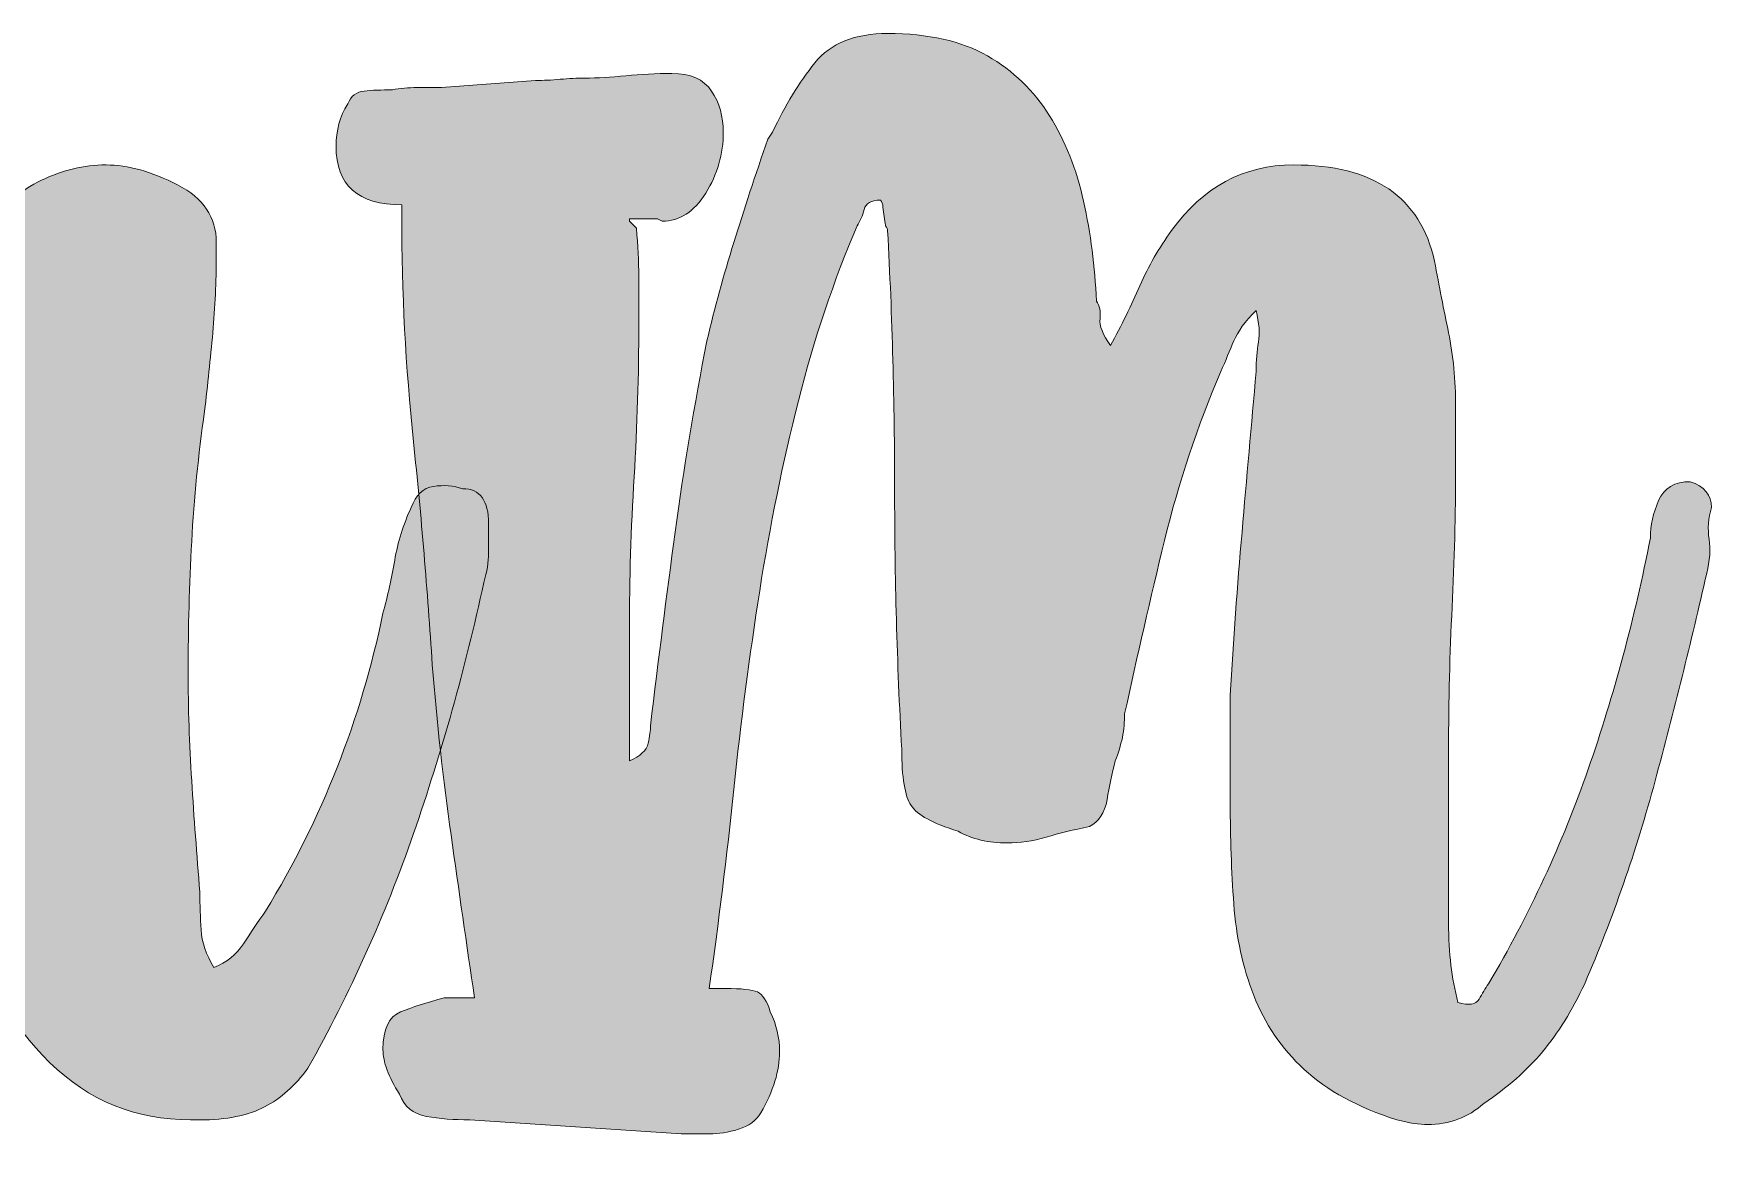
# Model space of a CAD drawing. Header units: inches. Extents: x 229 to 851, y -868 to -212.
# Drawn here: x 517.5 to 851.3, y -848 to -622.9 of the extents above; entities that cross this region are included whole.
import ezdxf

# ---------------------------------------------------------------- set-up
doc = ezdxf.new("R2010")
doc.units = ezdxf.units.IN
doc.header["$MEASUREMENT"] = 0
doc.layers.add('Layer 1', color=7, linetype='Continuous')

# ---------------------------------------------------------------- blocks, each defined once
blk = doc.blocks.new('block 5')
at = {"layer": 'Layer 1', "true_color": 0x040404}
h = blk.add_hatch(color=18, dxfattribs=at)
h.dxf.hatch_style = 2
edge = h.paths.add_edge_path()
edge.add_spline(control_points=[(590.76, -656.98), (582.04, -656.98), (577.69, -653.09), (577.69, -645.31), (577.69, -642.2), (578.46, -639.4), (580.02, -636.9), (580.64, -635.35), (581.73, -634.5), (583.29, -634.34), (584.84, -634.18), (586.71, -634.1), (588.89, -634.1), (590.45, -633.79), (592.08, -633.64), (593.8, -633.64), (595.5, -633.64), (597.14, -633.64), (598.7, -633.64), (598.7, -633.64), (617.38, -632.23), (617.38, -632.23), (618.93, -632.23), (620.56, -632.16), (622.28, -632), (623.98, -631.85), (625.62, -631.77), (627.18, -631.77), (629.67, -631.77), (632.39, -631.61), (635.35, -631.3), (638.31, -630.99), (641.34, -630.83), (644.46, -630.83), (648.19, -630.83), (650.83, -632), (652.39, -634.34), (653.95, -636.67), (654.73, -639.4), (654.73, -642.51), (654.73, -646.87), (653.56, -650.91), (651.23, -654.65), (648.89, -658.38), (646.01, -660.25), (642.59, -660.25), (642.59, -660.25), (641.65, -659.78), (641.65, -659.78), (641.65, -659.78), (641.19, -659.78), (641.19, -659.78), (641.19, -659.78), (636.05, -659.78), (636.05, -659.78), (636.05, -659.78), (636.05, -660.25), (636.05, -660.25), (636.05, -660.25), (637.45, -661.65), (637.45, -661.65), (637.76, -665.08), (637.92, -668.27), (637.92, -671.22), (637.92, -674.18), (637.92, -677.37), (637.92, -680.79), (637.92, -690.76), (637.61, -700.87), (636.99, -711.14), (636.36, -721.42), (636.05, -731.53), (636.05, -741.49), (636.05, -741.49), (636.05, -767.64), (636.05, -767.64), (638.23, -766.71), (639.47, -765.54), (639.79, -764.14), (640.09, -762.74), (640.25, -761.57), (640.25, -760.64), (641.81, -747.56), (643.44, -734.72), (645.16, -722.12), (646.86, -709.51), (648.96, -696.83), (651.46, -684.06), (653.01, -677.53), (654.8, -670.99), (656.83, -664.45), (658.85, -657.91), (661.11, -651.07), (663.6, -643.91), (663.6, -643.91), (664.53, -642.51), (664.53, -642.51), (667.02, -637.22), (669.82, -632.63), (672.94, -628.73), (676.05, -624.84), (680.88, -622.89), (687.41, -622.89), (695.5, -622.89), (702.12, -624.38), (707.26, -627.33), (712.39, -630.29), (716.52, -634.26), (719.63, -639.24), (722.74, -644.22), (725, -649.9), (726.4, -656.28), (727.8, -662.66), (728.66, -669.28), (728.97, -676.12), (729.59, -677.06), (729.82, -678.23), (729.67, -679.63), (729.51, -681.03), (730.21, -682.82), (731.77, -685), (733.94, -680.95), (735.89, -676.99), (737.61, -673.09), (739.31, -669.2), (741.42, -665.54), (743.91, -662.12), (750.13, -653.41), (758.22, -649.04), (768.19, -649.04), (784.07, -649.04), (793.4, -655.43), (796.21, -668.19), (797.14, -673.17), (798.07, -677.92), (799.01, -682.43), (799.94, -686.94), (800.41, -691.85), (800.41, -697.14), (800.41, -697.14), (800.41, -709.28), (800.41, -709.28), (800.41, -718.61), (800.18, -727.88), (799.71, -737.06), (799.24, -746.24), (799.01, -755.66), (799.01, -765.31), (799.01, -765.31), (799.01, -799.86), (799.01, -799.86), (799.01, -802.97), (799.16, -805.78), (799.48, -808.26), (799.78, -810.76), (800.25, -813.25), (800.88, -815.73), (803.05, -816.36), (804.45, -816.13), (805.08, -815.03), (805.7, -813.95), (806.32, -812.93), (806.95, -812), (815.04, -798.31), (821.65, -784.06), (826.79, -769.28), (831.93, -754.49), (836.05, -739.16), (839.16, -723.28), (839.16, -720.8), (839.7, -718.31), (840.8, -715.81), (841.88, -713.32), (843.99, -712.08), (847.1, -712.08), (849.9, -713.01), (851.3, -714.73), (851.3, -717.21), (850.68, -719.39), (850.52, -721.5), (850.84, -723.52), (851.14, -725.55), (850.99, -727.8), (850.37, -730.29), (847.25, -743.99), (843.83, -757.76), (840.1, -771.61), (836.36, -785.47), (831.69, -798.93), (826.09, -812), (823.59, -817.3), (820.79, -821.8), (817.69, -825.54), (814.57, -829.27), (810.68, -832.7), (806.01, -835.81), (802.9, -838.61), (799.16, -840.01), (794.8, -840.01), (793.24, -840.01), (791.22, -839.71), (788.73, -839.08), (780.95, -836.59), (774.8, -833.24), (770.29, -829.04), (765.78, -824.84), (762.43, -819.94), (760.25, -814.33), (758.07, -808.73), (756.75, -802.66), (756.28, -796.12), (755.82, -789.59), (755.58, -782.9), (755.58, -776.05), (755.58, -776.05), (755.58, -754.57), (755.58, -754.57), (756.2, -743.67), (756.98, -732.85), (757.92, -722.12), (758.85, -711.38), (759.79, -700.72), (760.72, -690.13), (760.72, -687.96), (760.87, -686.01), (761.19, -684.3), (761.49, -682.59), (761.34, -680.49), (760.72, -677.99), (758.54, -680.17), (757.06, -682.19), (756.28, -684.06), (755.5, -685.93), (754.65, -687.96), (753.72, -690.13), (749.05, -701.03), (745.31, -712.24), (742.51, -723.75), (739.71, -735.27), (737.06, -746.79), (734.57, -758.3), (734.57, -759.86), (734.41, -761.42), (734.11, -762.97), (733.79, -764.53), (733.32, -766.09), (732.7, -767.64), (732.08, -770.14), (731.54, -772.7), (731.07, -775.35), (730.6, -777.99), (729.44, -779.78), (727.57, -780.72), (724.45, -781.34), (721.57, -782.04), (718.93, -782.82), (716.28, -783.6), (713.71, -783.98), (711.23, -783.98), (707.49, -783.98), (704.22, -783.21), (701.42, -781.65), (696.44, -780.1), (693.32, -778.38), (692.08, -776.51), (690.84, -774.65), (690.22, -770.91), (690.22, -765.31), (689.28, -748.19), (688.81, -730.99), (688.81, -713.71), (688.81, -696.44), (688.35, -679.24), (687.41, -662.12), (687.41, -661.81), (687.33, -661.58), (687.18, -661.42), (687.02, -661.26), (686.95, -661.03), (686.95, -660.72), (686.95, -660.72), (686.48, -657.45), (686.48, -657.45), (686.48, -656.83), (686.32, -656.36), (686.01, -656.05), (684.15, -656.05), (683.05, -656.67), (682.74, -657.91), (682.43, -659.16), (681.96, -660.25), (681.34, -661.18), (676.68, -672.08), (672.78, -683.68), (669.67, -695.97), (666.56, -708.27), (663.99, -720.88), (661.97, -733.79), (659.94, -746.71), (658.23, -759.86), (656.83, -773.24), (655.43, -786.63), (653.79, -799.86), (651.93, -812.93), (651.93, -812.93), (655.2, -812.93), (655.2, -812.93), (658.3, -812.93), (660.41, -813.17), (661.5, -813.63), (662.59, -814.1), (663.44, -815.43), (664.07, -817.6), (665.31, -820.1), (665.93, -822.74), (665.93, -825.54), (665.93, -829.27), (664.69, -833.32), (662.2, -837.68), (661.27, -839.24), (659.78, -840.33), (657.76, -840.95), (655.74, -841.57), (653.79, -841.88), (651.93, -841.88), (651.93, -841.88), (646.32, -841.88), (646.32, -841.88), (646.32, -841.88), (604.3, -839.08), (604.3, -839.08), (601.19, -839.08), (598.3, -838.85), (595.66, -838.38), (593.02, -837.91), (591.23, -836.44), (590.29, -833.94), (588.11, -830.52), (587.03, -827.57), (587.03, -825.07), (587.03, -821.03), (588.19, -818.54), (590.53, -817.6), (592.86, -816.67), (595.74, -815.73), (599.17, -814.8), (599.17, -814.8), (605.24, -814.8), (605.24, -814.8), (603.67, -804.22), (602.12, -793.4), (600.57, -782.35), (599, -771.3), (597.76, -760.02), (596.83, -748.5), (595.9, -733.87), (594.65, -719.08), (593.1, -704.14), (591.53, -689.2), (590.76, -674.26), (590.76, -659.32), (590.76, -659.32), (590.76, -656.98), (590.76, -656.98)], knot_values=[0, 0, 0, 0, 1, 1, 1, 2, 2, 2, 3, 3, 3, 4, 4, 4, 5, 5, 5, 6, 6, 6, 7, 7, 7, 8, 8, 8, 9, 9, 9, 10, 10, 10, 11, 11, 11, 12, 12, 12, 13, 13, 13, 14, 14, 14, 15, 15, 15, 16, 16, 16, 17, 17, 17, 18, 18, 18, 19, 19, 19, 20, 20, 20, 21, 21, 21, 22, 22, 22, 23, 23, 23, 24, 24, 24, 25, 25, 25, 26, 26, 26, 27, 27, 27, 28, 28, 28, 29, 29, 29, 30, 30, 30, 31, 31, 31, 32, 32, 32, 33, 33, 33, 34, 34, 34, 35, 35, 35, 36, 36, 36, 37, 37, 37, 38, 38, 38, 39, 39, 39, 40, 40, 40, 41, 41, 41, 42, 42, 42, 43, 43, 43, 44, 44, 44, 45, 45, 45, 46, 46, 46, 47, 47, 47, 48, 48, 48, 49, 49, 49, 50, 50, 50, 51, 51, 51, 52, 52, 52, 53, 53, 53, 54, 54, 54, 55, 55, 55, 56, 56, 56, 57, 57, 57, 58, 58, 58, 59, 59, 59, 60, 60, 60, 61, 61, 61, 62, 62, 62, 63, 63, 63, 64, 64, 64, 65, 65, 65, 66, 66, 66, 67, 67, 67, 68, 68, 68, 69, 69, 69, 70, 70, 70, 71, 71, 71, 72, 72, 72, 73, 73, 73, 74, 74, 74, 75, 75, 75, 76, 76, 76, 77, 77, 77, 78, 78, 78, 79, 79, 79, 80, 80, 80, 81, 81, 81, 82, 82, 82, 83, 83, 83, 84, 84, 84, 85, 85, 85, 86, 86, 86, 87, 87, 87, 88, 88, 88, 89, 89, 89, 90, 90, 90, 91, 91, 91, 92, 92, 92, 93, 93, 93, 94, 94, 94, 95, 95, 95, 96, 96, 96, 97, 97, 97, 98, 98, 98, 99, 99, 99, 100, 100, 100, 101, 101, 101, 102, 102, 102, 103, 103, 103, 104, 104, 104, 105, 105, 105, 106, 106, 106, 107, 107, 107, 108, 108, 108, 109, 109, 109, 110, 110, 110, 111, 111, 111, 112, 112, 112, 113, 113, 113, 114, 114, 114, 115, 115, 115, 116, 116, 116, 117, 117, 117, 118, 118, 118, 119, 119, 119, 120, 120, 120, 121, 121, 121, 121], degree=3, periodic=1)
h = blk.add_hatch(color=18, dxfattribs=at)
h.dxf.hatch_style = 2
edge = h.paths.add_edge_path()
edge.add_spline(control_points=[(531.93, -649.04), (536.29, -649.04), (541.04, -650.37), (546.17, -653.01), (551.31, -655.66), (553.87, -659.48), (553.87, -664.45), (553.87, -664.45), (553.87, -667.25), (553.87, -667.25), (553.87, -672.24), (553.64, -677.29), (553.17, -682.43), (552.71, -687.56), (552.16, -692.78), (551.54, -698.07), (550.29, -706.79), (549.44, -715.43), (548.97, -723.98), (548.51, -732.55), (548.27, -741.19), (548.27, -749.9), (548.27, -757.06), (548.51, -764.3), (548.97, -771.61), (549.44, -778.93), (549.98, -786.32), (550.61, -793.79), (550.61, -796.28), (550.68, -798.77), (550.84, -801.26), (550.99, -803.76), (551.85, -806.24), (553.41, -808.73), (555.9, -807.8), (557.85, -806.24), (559.25, -804.06), (560.65, -801.89), (562.12, -799.71), (563.68, -797.52), (574.89, -779.16), (582.66, -759.4), (587.03, -738.22), (587.96, -734.8), (588.73, -731.3), (589.36, -727.72), (589.98, -724.14), (591.07, -720.64), (592.63, -717.21), (593.56, -714.73), (595.04, -713.32), (597.07, -713.01), (599.09, -712.71), (601.04, -712.86), (602.9, -713.48), (606.32, -713.48), (608.04, -715.81), (608.04, -720.48), (608.04, -722.66), (608.04, -724.61), (608.04, -726.32), (608.04, -728.03), (607.72, -729.98), (607.1, -732.15), (603.37, -749.28), (598.7, -765.93), (593.1, -782.12), (587.49, -798.31), (580.49, -813.87), (572.09, -828.81), (569.59, -832.24), (566.72, -834.81), (563.45, -836.51), (560.18, -838.23), (555.9, -839.08), (550.61, -839.08), (550.61, -839.08), (548.74, -839.08), (548.74, -839.08), (537.84, -839.08), (528.5, -835.27), (520.72, -827.64), (512.94, -820.02), (508.12, -811.06), (506.25, -800.79), (505.32, -797.06), (504.07, -793.32), (502.51, -789.59), (500.02, -797.06), (497.61, -804.46), (495.28, -811.77), (492.94, -819.08), (490.06, -826.17), (486.64, -833.01), (481.34, -842.97), (471.85, -847.95), (458.16, -847.95), (436.98, -847.95), (422.67, -837.53), (415.2, -816.67), (412.4, -808.58), (410.45, -800.49), (409.36, -792.39), (408.27, -784.3), (407.73, -775.27), (407.73, -765.31), (407.73, -747.56), (409.75, -729.59), (413.8, -711.38), (417.84, -693.17), (423.91, -677.99), (432.01, -665.85), (436.36, -658.7), (442.28, -653.33), (449.75, -649.74), (457.22, -646.17), (465, -644.37), (473.1, -644.37), (480.57, -644.37), (487.34, -645.86), (493.41, -648.81), (499.48, -651.77), (504.54, -655.89), (508.58, -661.18), (511.39, -657.14), (514.89, -654.11), (519.09, -652.08), (523.29, -650.06), (527.57, -649.04), (531.93, -649.04)], knot_values=[0, 0, 0, 0, 1, 1, 1, 2, 2, 2, 3, 3, 3, 4, 4, 4, 5, 5, 5, 6, 6, 6, 7, 7, 7, 8, 8, 8, 9, 9, 9, 10, 10, 10, 11, 11, 11, 12, 12, 12, 13, 13, 13, 14, 14, 14, 15, 15, 15, 16, 16, 16, 17, 17, 17, 18, 18, 18, 19, 19, 19, 20, 20, 20, 21, 21, 21, 22, 22, 22, 23, 23, 23, 24, 24, 24, 25, 25, 25, 26, 26, 26, 27, 27, 27, 28, 28, 28, 29, 29, 29, 30, 30, 30, 31, 31, 31, 32, 32, 32, 33, 33, 33, 34, 34, 34, 35, 35, 35, 36, 36, 36, 37, 37, 37, 38, 38, 38, 39, 39, 39, 40, 40, 40, 41, 41, 41, 42, 42, 42, 43, 43, 43, 43], degree=3, periodic=1)
edge = h.paths.add_edge_path()
edge.add_spline(control_points=[(491.31, -736.36), (493.48, -730.13), (494.58, -723.6), (494.58, -716.75), (494.58, -711.77), (493.8, -705.85), (492.24, -699), (490.68, -692.78), (488.74, -686.79), (486.41, -681.03), (484.07, -675.27), (480.72, -670.22), (476.37, -665.85), (474.18, -666.79), (472.7, -668.03), (471.93, -669.59), (471.15, -671.15), (470.3, -672.7), (469.36, -674.26), (465.63, -681.11), (462.83, -688.73), (460.96, -697.14), (459.09, -707.72), (457.46, -718.23), (456.06, -728.65), (454.65, -739.09), (453.95, -749.59), (453.95, -760.17), (453.95, -769.51), (454.65, -778.93), (456.06, -788.42), (457.46, -797.92), (459.86, -807.33), (463.29, -816.67), (464.85, -815.73), (465.7, -814.57), (465.86, -813.17), (466.01, -811.77), (466.4, -810.6), (467.03, -809.66), (472.63, -797.84), (477.07, -785.85), (480.34, -773.71), (483.6, -761.57), (487.26, -749.12), (491.31, -736.36)], knot_values=[0, 0, 0, 0, 1, 1, 1, 2, 2, 2, 3, 3, 3, 4, 4, 4, 5, 5, 5, 6, 6, 6, 7, 7, 7, 8, 8, 8, 9, 9, 9, 10, 10, 10, 11, 11, 11, 12, 12, 12, 13, 13, 13, 14, 14, 14, 15, 15, 15, 15], degree=3, periodic=1)
at = {"layer": 'Layer 1', "lineweight": 0}
for points, knots in [([(590.76, -656.98), (582.04, -656.98), (577.69, -653.09), (577.69, -645.31), (577.69, -642.2), (578.46, -639.4), (580.02, -636.9), (580.64, -635.35), (581.73, -634.5), (583.29, -634.34), (584.84, -634.18), (586.71, -634.1), (588.89, -634.1), (590.45, -633.79), (592.08, -633.64), (593.8, -633.64), (595.5, -633.64), (597.14, -633.64), (598.7, -633.64), (598.7, -633.64), (617.38, -632.23), (617.38, -632.23), (618.93, -632.23), (620.56, -632.16), (622.28, -632), (623.98, -631.85), (625.62, -631.77), (627.18, -631.77), (629.67, -631.77), (632.39, -631.61), (635.35, -631.3), (638.31, -630.99), (641.34, -630.83), (644.46, -630.83), (648.19, -630.83), (650.83, -632), (652.39, -634.34), (653.95, -636.67), (654.73, -639.4), (654.73, -642.51), (654.73, -646.87), (653.56, -650.91), (651.23, -654.65), (648.89, -658.38), (646.01, -660.25), (642.59, -660.25), (642.59, -660.25), (641.65, -659.78), (641.65, -659.78), (641.65, -659.78), (641.19, -659.78), (641.19, -659.78), (641.19, -659.78), (636.05, -659.78), (636.05, -659.78), (636.05, -659.78), (636.05, -660.25), (636.05, -660.25), (636.05, -660.25), (637.45, -661.65), (637.45, -661.65), (637.76, -665.08), (637.92, -668.27), (637.92, -671.22), (637.92, -674.18), (637.92, -677.37), (637.92, -680.79), (637.92, -690.76), (637.61, -700.87), (636.99, -711.14), (636.36, -721.42), (636.05, -731.53), (636.05, -741.49), (636.05, -741.49), (636.05, -767.64), (636.05, -767.64), (638.23, -766.71), (639.47, -765.54), (639.79, -764.14), (640.09, -762.74), (640.25, -761.57), (640.25, -760.64), (641.81, -747.56), (643.44, -734.72), (645.16, -722.12), (646.86, -709.51), (648.96, -696.83), (651.46, -684.06), (653.01, -677.53), (654.8, -670.99), (656.83, -664.45), (658.85, -657.91), (661.11, -651.07), (663.6, -643.91), (663.6, -643.91), (664.53, -642.51), (664.53, -642.51), (667.02, -637.22), (669.82, -632.63), (672.94, -628.73), (676.05, -624.84), (680.88, -622.89), (687.41, -622.89), (695.5, -622.89), (702.12, -624.38), (707.26, -627.33), (712.39, -630.29), (716.52, -634.26), (719.63, -639.24), (722.74, -644.22), (725, -649.9), (726.4, -656.28), (727.8, -662.66), (728.66, -669.28), (728.97, -676.12), (729.59, -677.06), (729.82, -678.23), (729.67, -679.63), (729.51, -681.03), (730.21, -682.82), (731.77, -685), (733.94, -680.95), (735.89, -676.99), (737.61, -673.09), (739.31, -669.2), (741.42, -665.54), (743.91, -662.12), (750.13, -653.41), (758.22, -649.04), (768.19, -649.04), (784.07, -649.04), (793.4, -655.43), (796.21, -668.19), (797.14, -673.17), (798.07, -677.92), (799.01, -682.43), (799.94, -686.94), (800.41, -691.85), (800.41, -697.14), (800.41, -697.14), (800.41, -709.28), (800.41, -709.28), (800.41, -718.61), (800.18, -727.88), (799.71, -737.06), (799.24, -746.24), (799.01, -755.66), (799.01, -765.31), (799.01, -765.31), (799.01, -799.86), (799.01, -799.86), (799.01, -802.97), (799.16, -805.78), (799.48, -808.26), (799.78, -810.76), (800.25, -813.25), (800.88, -815.73), (803.05, -816.36), (804.45, -816.13), (805.08, -815.03), (805.7, -813.95), (806.32, -812.93), (806.95, -812), (815.04, -798.31), (821.65, -784.06), (826.79, -769.28), (831.93, -754.49), (836.05, -739.16), (839.16, -723.28), (839.16, -720.8), (839.7, -718.31), (840.8, -715.81), (841.88, -713.32), (843.99, -712.08), (847.1, -712.08), (849.9, -713.01), (851.3, -714.73), (851.3, -717.21), (850.68, -719.39), (850.52, -721.5), (850.84, -723.52), (851.14, -725.55), (850.99, -727.8), (850.37, -730.29), (847.25, -743.99), (843.83, -757.76), (840.1, -771.61), (836.36, -785.47), (831.69, -798.93), (826.09, -812), (823.59, -817.3), (820.79, -821.8), (817.69, -825.54), (814.57, -829.27), (810.68, -832.7), (806.01, -835.81), (802.9, -838.61), (799.16, -840.01), (794.8, -840.01), (793.24, -840.01), (791.22, -839.71), (788.73, -839.08), (780.95, -836.59), (774.8, -833.24), (770.29, -829.04), (765.78, -824.84), (762.43, -819.94), (760.25, -814.33), (758.07, -808.73), (756.75, -802.66), (756.28, -796.12), (755.82, -789.59), (755.58, -782.9), (755.58, -776.05), (755.58, -776.05), (755.58, -754.57), (755.58, -754.57), (756.2, -743.67), (756.98, -732.85), (757.92, -722.12), (758.85, -711.38), (759.79, -700.72), (760.72, -690.13), (760.72, -687.96), (760.87, -686.01), (761.19, -684.3), (761.49, -682.59), (761.34, -680.49), (760.72, -677.99), (758.54, -680.17), (757.06, -682.19), (756.28, -684.06), (755.5, -685.93), (754.65, -687.96), (753.72, -690.13), (749.05, -701.03), (745.31, -712.24), (742.51, -723.75), (739.71, -735.27), (737.06, -746.79), (734.57, -758.3), (734.57, -759.86), (734.41, -761.42), (734.11, -762.97), (733.79, -764.53), (733.32, -766.09), (732.7, -767.64), (732.08, -770.14), (731.54, -772.7), (731.07, -775.35), (730.6, -777.99), (729.44, -779.78), (727.57, -780.72), (724.45, -781.34), (721.57, -782.04), (718.93, -782.82), (716.28, -783.6), (713.71, -783.98), (711.23, -783.98), (707.49, -783.98), (704.22, -783.21), (701.42, -781.65), (696.44, -780.1), (693.32, -778.38), (692.08, -776.51), (690.84, -774.65), (690.22, -770.91), (690.22, -765.31), (689.28, -748.19), (688.81, -730.99), (688.81, -713.71), (688.81, -696.44), (688.35, -679.24), (687.41, -662.12), (687.41, -661.81), (687.33, -661.58), (687.18, -661.42), (687.02, -661.26), (686.95, -661.03), (686.95, -660.72), (686.95, -660.72), (686.48, -657.45), (686.48, -657.45), (686.48, -656.83), (686.32, -656.36), (686.01, -656.05), (684.15, -656.05), (683.05, -656.67), (682.74, -657.91), (682.43, -659.16), (681.96, -660.25), (681.34, -661.18), (676.68, -672.08), (672.78, -683.68), (669.67, -695.97), (666.56, -708.27), (663.99, -720.88), (661.97, -733.79), (659.94, -746.71), (658.23, -759.86), (656.83, -773.24), (655.43, -786.63), (653.79, -799.86), (651.93, -812.93), (651.93, -812.93), (655.2, -812.93), (655.2, -812.93), (658.3, -812.93), (660.41, -813.17), (661.5, -813.63), (662.59, -814.1), (663.44, -815.43), (664.07, -817.6), (665.31, -820.1), (665.93, -822.74), (665.93, -825.54), (665.93, -829.27), (664.69, -833.32), (662.2, -837.68), (661.27, -839.24), (659.78, -840.33), (657.76, -840.95), (655.74, -841.57), (653.79, -841.88), (651.93, -841.88), (651.93, -841.88), (646.32, -841.88), (646.32, -841.88), (646.32, -841.88), (604.3, -839.08), (604.3, -839.08), (601.19, -839.08), (598.3, -838.85), (595.66, -838.38), (593.02, -837.91), (591.23, -836.44), (590.29, -833.94), (588.11, -830.52), (587.03, -827.57), (587.03, -825.07), (587.03, -821.03), (588.19, -818.54), (590.53, -817.6), (592.86, -816.67), (595.74, -815.73), (599.17, -814.8), (599.17, -814.8), (605.24, -814.8), (605.24, -814.8), (603.67, -804.22), (602.12, -793.4), (600.57, -782.35), (599, -771.3), (597.76, -760.02), (596.83, -748.5), (595.9, -733.87), (594.65, -719.08), (593.1, -704.14), (591.53, -689.2), (590.76, -674.26), (590.76, -659.32), (590.76, -659.32), (590.76, -656.98), (590.76, -656.98)], [0, 0, 0, 0, 1, 1, 1, 2, 2, 2, 3, 3, 3, 4, 4, 4, 5, 5, 5, 6, 6, 6, 7, 7, 7, 8, 8, 8, 9, 9, 9, 10, 10, 10, 11, 11, 11, 12, 12, 12, 13, 13, 13, 14, 14, 14, 15, 15, 15, 16, 16, 16, 17, 17, 17, 18, 18, 18, 19, 19, 19, 20, 20, 20, 21, 21, 21, 22, 22, 22, 23, 23, 23, 24, 24, 24, 25, 25, 25, 26, 26, 26, 27, 27, 27, 28, 28, 28, 29, 29, 29, 30, 30, 30, 31, 31, 31, 32, 32, 32, 33, 33, 33, 34, 34, 34, 35, 35, 35, 36, 36, 36, 37, 37, 37, 38, 38, 38, 39, 39, 39, 40, 40, 40, 41, 41, 41, 42, 42, 42, 43, 43, 43, 44, 44, 44, 45, 45, 45, 46, 46, 46, 47, 47, 47, 48, 48, 48, 49, 49, 49, 50, 50, 50, 51, 51, 51, 52, 52, 52, 53, 53, 53, 54, 54, 54, 55, 55, 55, 56, 56, 56, 57, 57, 57, 58, 58, 58, 59, 59, 59, 60, 60, 60, 61, 61, 61, 62, 62, 62, 63, 63, 63, 64, 64, 64, 65, 65, 65, 66, 66, 66, 67, 67, 67, 68, 68, 68, 69, 69, 69, 70, 70, 70, 71, 71, 71, 72, 72, 72, 73, 73, 73, 74, 74, 74, 75, 75, 75, 76, 76, 76, 77, 77, 77, 78, 78, 78, 79, 79, 79, 80, 80, 80, 81, 81, 81, 82, 82, 82, 83, 83, 83, 84, 84, 84, 85, 85, 85, 86, 86, 86, 87, 87, 87, 88, 88, 88, 89, 89, 89, 90, 90, 90, 91, 91, 91, 92, 92, 92, 93, 93, 93, 94, 94, 94, 95, 95, 95, 96, 96, 96, 97, 97, 97, 98, 98, 98, 99, 99, 99, 100, 100, 100, 101, 101, 101, 102, 102, 102, 103, 103, 103, 104, 104, 104, 105, 105, 105, 106, 106, 106, 107, 107, 107, 108, 108, 108, 109, 109, 109, 110, 110, 110, 111, 111, 111, 112, 112, 112, 113, 113, 113, 114, 114, 114, 115, 115, 115, 116, 116, 116, 117, 117, 117, 118, 118, 118, 119, 119, 119, 120, 120, 120, 121, 121, 121, 121]), ([(531.93, -649.04), (536.29, -649.04), (541.04, -650.37), (546.17, -653.01), (551.31, -655.66), (553.87, -659.48), (553.87, -664.45), (553.87, -664.45), (553.87, -667.25), (553.87, -667.25), (553.87, -672.24), (553.64, -677.29), (553.17, -682.43), (552.71, -687.56), (552.16, -692.78), (551.54, -698.07), (550.29, -706.79), (549.44, -715.43), (548.97, -723.98), (548.51, -732.55), (548.27, -741.19), (548.27, -749.9), (548.27, -757.06), (548.51, -764.3), (548.97, -771.61), (549.44, -778.93), (549.98, -786.32), (550.61, -793.79), (550.61, -796.28), (550.68, -798.77), (550.84, -801.26), (550.99, -803.76), (551.85, -806.24), (553.41, -808.73), (555.9, -807.8), (557.85, -806.24), (559.25, -804.06), (560.65, -801.89), (562.12, -799.71), (563.68, -797.52), (574.89, -779.16), (582.66, -759.4), (587.03, -738.22), (587.96, -734.8), (588.73, -731.3), (589.36, -727.72), (589.98, -724.14), (591.07, -720.64), (592.63, -717.21), (593.56, -714.73), (595.04, -713.32), (597.07, -713.01), (599.09, -712.71), (601.04, -712.86), (602.9, -713.48), (606.32, -713.48), (608.04, -715.81), (608.04, -720.48), (608.04, -722.66), (608.04, -724.61), (608.04, -726.32), (608.04, -728.03), (607.72, -729.98), (607.1, -732.15), (603.37, -749.28), (598.7, -765.93), (593.1, -782.12), (587.49, -798.31), (580.49, -813.87), (572.09, -828.81), (569.59, -832.24), (566.72, -834.81), (563.45, -836.51), (560.18, -838.23), (555.9, -839.08), (550.61, -839.08), (550.61, -839.08), (548.74, -839.08), (548.74, -839.08), (537.84, -839.08), (528.5, -835.27), (520.72, -827.64), (512.94, -820.02), (508.12, -811.06), (506.25, -800.79), (505.32, -797.06), (504.07, -793.32), (502.51, -789.59), (500.02, -797.06), (497.61, -804.46), (495.28, -811.77), (492.94, -819.08), (490.06, -826.17), (486.64, -833.01), (481.34, -842.97), (471.85, -847.95), (458.16, -847.95), (436.98, -847.95), (422.67, -837.53), (415.2, -816.67), (412.4, -808.58), (410.45, -800.49), (409.36, -792.39), (408.27, -784.3), (407.73, -775.27), (407.73, -765.31), (407.73, -747.56), (409.75, -729.59), (413.8, -711.38), (417.84, -693.17), (423.91, -677.99), (432.01, -665.85), (436.36, -658.7), (442.28, -653.33), (449.75, -649.74), (457.22, -646.17), (465, -644.37), (473.1, -644.37), (480.57, -644.37), (487.34, -645.86), (493.41, -648.81), (499.48, -651.77), (504.54, -655.89), (508.58, -661.18), (511.39, -657.14), (514.89, -654.11), (519.09, -652.08), (523.29, -650.06), (527.57, -649.04), (531.93, -649.04)], [0, 0, 0, 0, 1, 1, 1, 2, 2, 2, 3, 3, 3, 4, 4, 4, 5, 5, 5, 6, 6, 6, 7, 7, 7, 8, 8, 8, 9, 9, 9, 10, 10, 10, 11, 11, 11, 12, 12, 12, 13, 13, 13, 14, 14, 14, 15, 15, 15, 16, 16, 16, 17, 17, 17, 18, 18, 18, 19, 19, 19, 20, 20, 20, 21, 21, 21, 22, 22, 22, 23, 23, 23, 24, 24, 24, 25, 25, 25, 26, 26, 26, 27, 27, 27, 28, 28, 28, 29, 29, 29, 30, 30, 30, 31, 31, 31, 32, 32, 32, 33, 33, 33, 34, 34, 34, 35, 35, 35, 36, 36, 36, 37, 37, 37, 38, 38, 38, 39, 39, 39, 40, 40, 40, 41, 41, 41, 42, 42, 42, 43, 43, 43, 43])]:
    blk.add_open_spline(points, degree=3, knots=knots, dxfattribs=at)
blk = doc.blocks.new('block 2')
at = {"layer": 'Layer 1'}
blk.add_blockref('block 5', (0, 0), dxfattribs=at)

msp = doc.modelspace()

# ---------------------------------------------------------------- block references
at = {"layer": 'Layer 1'}
msp.add_blockref('block 2', (0, 0), dxfattribs=at)

doc.saveas('drawing.dxf')
